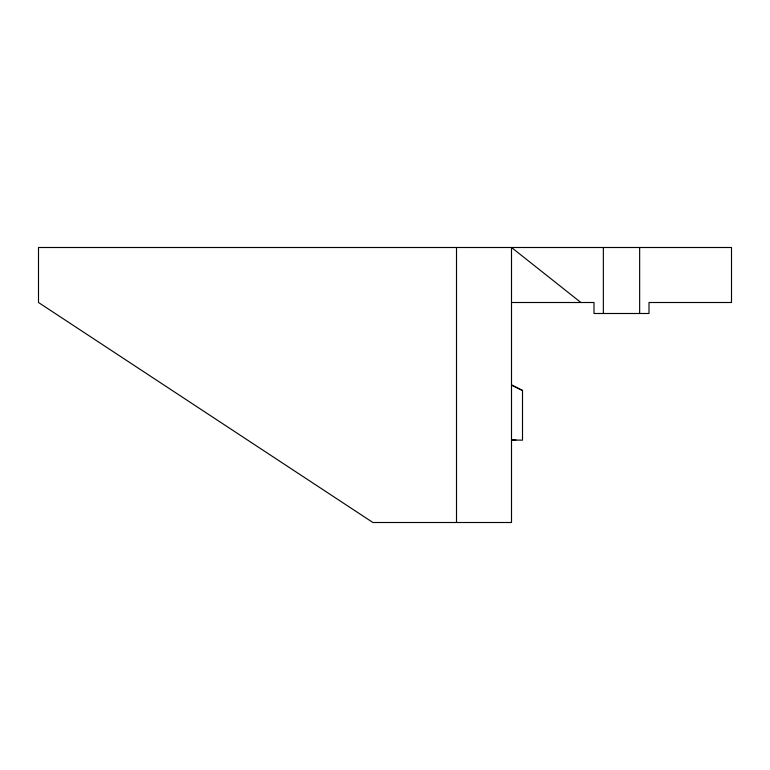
<?xml version="1.0" encoding="UTF-8"?>
<svg xmlns="http://www.w3.org/2000/svg" width="770" height="770" viewBox="0 0 770 770"><rect width="100%" height="100%" fill="white"/><g stroke="black" fill="none" stroke-linecap="round" stroke-linejoin="round"><path stroke-width="1.16" d="M511.501 302.504L593.997 302.504L593.997 313.496L649.004 313.496L649.004 302.504L731.5 302.504L731.5 247.497L38.5 247.497L38.5 302.504L372.901 522.503L511.501 522.503L511.501 247.497L580.907 302.504M515.9 439.997L511.501 439.997L522.503 440.161L522.503 390.486L511.501 385L522.503 390.486M639.649 247.497L639.649 313.496M603.353 247.497L603.353 313.496M456.504 247.497L456.504 522.503"/></g></svg>
